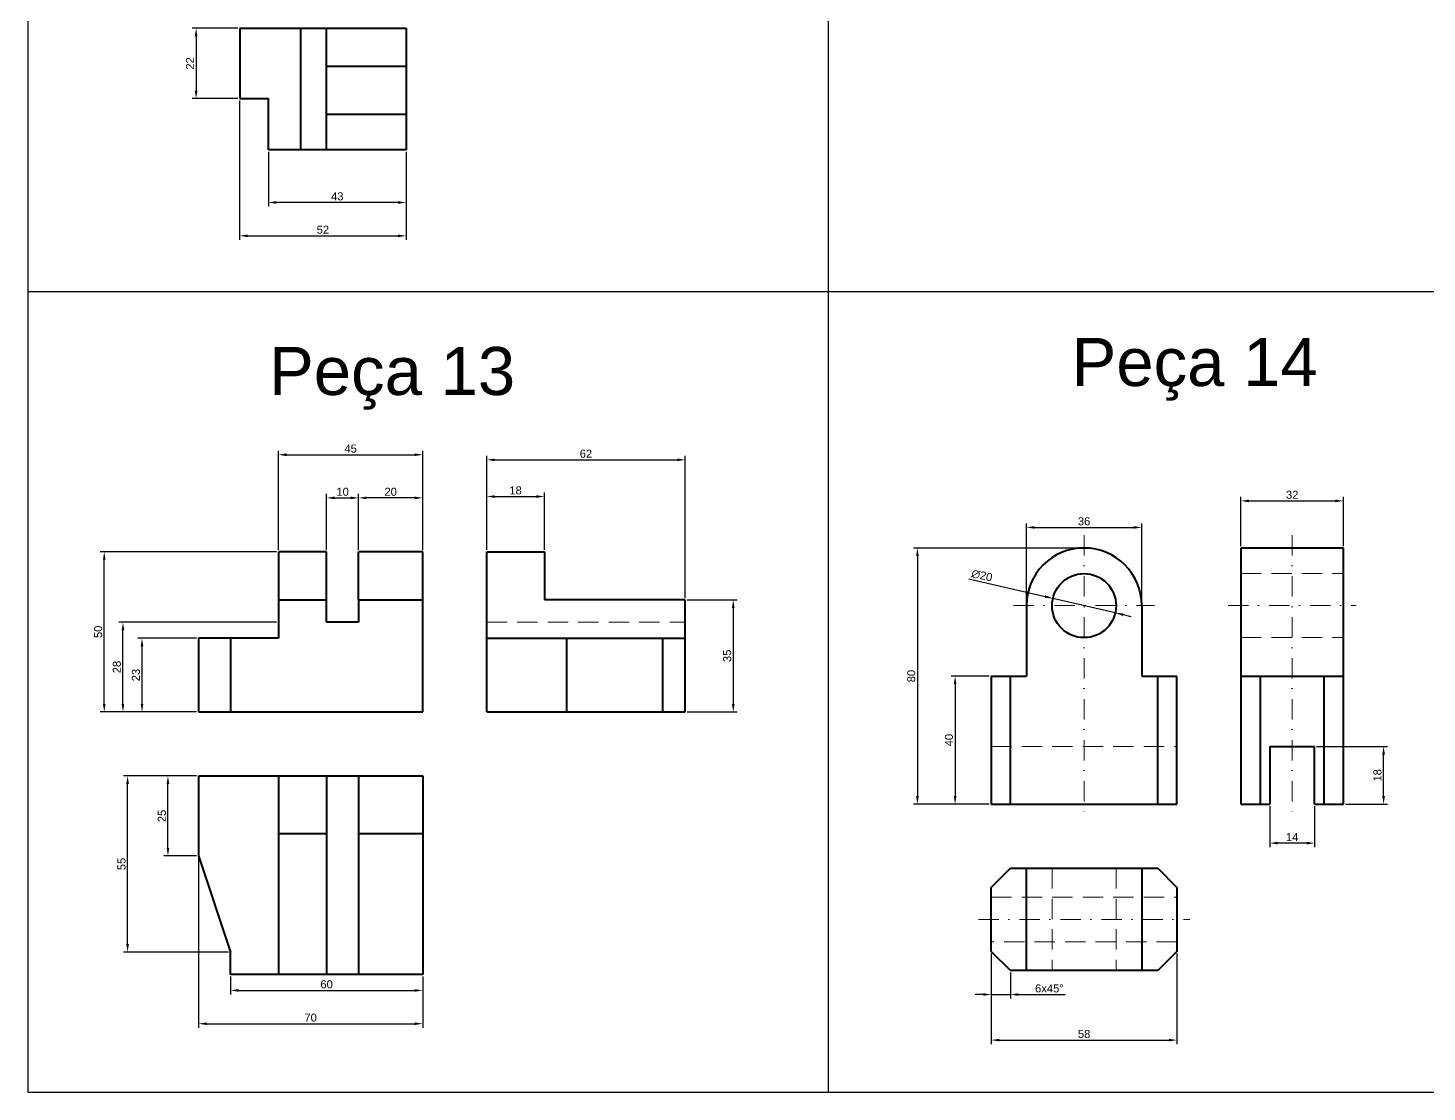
# Model space of a CAD drawing. Header units: millimetres. Extents: x 222 to 972, y 145 to 1395.
# Drawn here: x 221.8 to 658.7, y 144.8 to 477.1 of the extents above; entities that cross this region are included whole.
import ezdxf

# ---------------------------------------------------------------- set-up
doc = ezdxf.new("R2010")
doc.units = ezdxf.units.MM
doc.linetypes.add('DASHDOT2', pattern=[12.7, 6.35, -3.175, 0, -3.175])
doc.linetypes.add('DASHED2', pattern=[9.525, 6.35, -3.175])
for name, color, linetype, lineweight in [('Cotas', 6, 'Continuous', 20), ('Linha de Centro', 20, 'DASHDOT2', 20), ('Outline', 7, 'Continuous', 40)]:
    doc.layers.add(name, color=color, linetype=linetype, lineweight=lineweight)
doc.layers.add('Linha Tracejada', color=131, linetype='DASHED2', lineweight=20, plot=False)
doc.styles.get("Standard").update_dxf_attribs({"font": 'arial.ttf'})
doc.dimstyles.new('ISO-25', dxfattribs={"dimtxt": 2.5, "dimasz": 2.5, "dimexe": 1.25, "dimexo": 0.625, "dimtad": 1, "dimtxsty": 'Standard', "dimcen": 2.5, "dimadec": 0, "dimazin": 0, "dimtfac": 1, "dimtmove": 0, "dimatfit": 3, "dimfxl": 1, "dimarcsym": 0})

# ---------------------------------------------------------------- blocks, each defined once
blk = doc.blocks.new('*D284')
at = {"layer": 'Cotas', "color": 0, "lineweight": -2, "transparency": 16777216}
for p, q in [((287.27, 477.08), (273.03, 477.08)), ((274.28, 474.58), (274.28, 457.58)), ((287.27, 455.08), (273.03, 455.08))]:
    blk.add_line(p, q, dxfattribs=at)
at = {"layer": 'Cotas', "color": 0, "transparency": 16777216}
for points in [[(273.86, 474.58), (274.7, 474.58), (274.28, 477.08)], [(273.86, 457.58), (274.7, 457.58), (274.28, 455.08)]]:
    blk.add_solid(points, dxfattribs=at)
at = {"layer": 'Defpoints', "color": 0, "transparency": 16777216}
for p in [(287.89, 477.08), (274.28, 455.08), (287.89, 455.08)]:
    blk.add_point(p, dxfattribs=at)
at = {"layer": 'Cotas', "color": 0, "transparency": 16777216, "insert": (272.4, 466.08), "char_height": 2.5, "attachment_point": 5, "rotation": 90}
blk.add_mtext('22', dxfattribs=at)
blk = doc.blocks.new('*D285')
at = {"layer": 'Cotas', "color": 0, "lineweight": -2, "transparency": 16777216}
for p, q in [((296.89, 438.46), (296.89, 421.39)), ((339.89, 438.46), (339.89, 421.39)), ((337.39, 422.64), (299.39, 422.64))]:
    blk.add_line(p, q, dxfattribs=at)
at = {"layer": 'Cotas', "color": 0, "transparency": 16777216}
for points in [[(299.39, 423.06), (299.39, 422.23), (296.89, 422.64)], [(337.39, 423.06), (337.39, 422.23), (339.89, 422.64)]]:
    blk.add_solid(points, dxfattribs=at)
at = {"layer": 'Defpoints', "color": 0, "transparency": 16777216}
for p in [(296.89, 439.08), (339.89, 439.08), (296.89, 422.64)]:
    blk.add_point(p, dxfattribs=at)
at = {"layer": 'Cotas', "color": 0, "transparency": 16777216, "insert": (318.39, 424.54), "char_height": 2.5, "attachment_point": 5}
blk.add_mtext('43', dxfattribs=at)
blk = doc.blocks.new('*D303')
at = {"layer": 'Cotas', "color": 0, "lineweight": -2, "transparency": 16777216}
for p, q in [((299.42, 313.53), (244.35, 313.53)), ((245.6, 266.03), (245.6, 311.03)), ((274.42, 263.53), (244.35, 263.53))]:
    blk.add_line(p, q, dxfattribs=at)
at = {"layer": 'Cotas', "color": 0, "transparency": 16777216}
for points in [[(245.18, 311.03), (246.01, 311.03), (245.6, 313.53)], [(245.18, 266.03), (246.01, 266.03), (245.6, 263.53)]]:
    blk.add_solid(points, dxfattribs=at)
at = {"layer": 'Defpoints', "color": 0, "transparency": 16777216}
for p in [(245.6, 313.53), (300.05, 313.53), (275.05, 263.53)]:
    blk.add_point(p, dxfattribs=at)
at = {"layer": 'Cotas', "color": 0, "transparency": 16777216, "insert": (243.7, 288.53), "char_height": 2.5, "attachment_point": 5, "rotation": 90}
blk.add_mtext('50', dxfattribs=at)
blk = doc.blocks.new('*D304')
at = {"layer": 'Cotas', "color": 0, "lineweight": -2, "transparency": 16777216}
for p, q in [((274.42, 286.53), (256.14, 286.53)), ((257.39, 266.03), (257.39, 284.03)), ((274.42, 263.53), (256.14, 263.53))]:
    blk.add_line(p, q, dxfattribs=at)
at = {"layer": 'Cotas', "color": 0, "transparency": 16777216}
for points in [[(256.98, 284.03), (257.81, 284.03), (257.39, 286.53)], [(256.98, 266.03), (257.81, 266.03), (257.39, 263.53)]]:
    blk.add_solid(points, dxfattribs=at)
at = {"layer": 'Defpoints', "color": 0, "transparency": 16777216}
for p in [(257.39, 286.53), (275.05, 286.53), (275.05, 263.53)]:
    blk.add_point(p, dxfattribs=at)
at = {"layer": 'Cotas', "color": 0, "transparency": 16777216, "insert": (255.49, 275.03), "char_height": 2.5, "attachment_point": 5, "rotation": 90}
blk.add_mtext('23', dxfattribs=at)
blk = doc.blocks.new('*D182')
at = {"layer": 'Cotas', "color": 0, "lineweight": -2, "transparency": 16777216}
for p, q in [((299.42, 291.53), (250.19, 291.53)), ((251.44, 266.03), (251.44, 289.03)), ((274.42, 263.53), (250.19, 263.53))]:
    blk.add_line(p, q, dxfattribs=at)
at = {"layer": 'Cotas', "color": 0, "transparency": 16777216}
for points in [[(251.02, 289.03), (251.85, 289.03), (251.44, 291.53)], [(251.02, 266.03), (251.85, 266.03), (251.44, 263.53)]]:
    blk.add_solid(points, dxfattribs=at)
at = {"layer": 'Defpoints', "color": 0, "transparency": 16777216}
for p in [(251.44, 291.53), (300.05, 291.53), (275.05, 263.53)]:
    blk.add_point(p, dxfattribs=at)
at = {"layer": 'Cotas', "color": 0, "transparency": 16777216, "insert": (249.54, 277.53), "char_height": 2.5, "attachment_point": 5, "rotation": 90}
blk.add_mtext('28', dxfattribs=at)
blk = doc.blocks.new('*D305')
at = {"layer": 'Cotas', "color": 0, "lineweight": -2, "transparency": 16777216}
for p, q in [((315.05, 314.15), (315.05, 331.62)), ((317.55, 330.37), (322.55, 330.37)), ((325.05, 314.15), (325.05, 331.62))]:
    blk.add_line(p, q, dxfattribs=at)
at = {"layer": 'Cotas', "color": 0, "transparency": 16777216}
for points in [[(317.55, 330.79), (317.55, 329.95), (315.05, 330.37)], [(322.55, 330.79), (322.55, 329.95), (325.05, 330.37)]]:
    blk.add_solid(points, dxfattribs=at)
at = {"layer": 'Defpoints', "color": 0, "transparency": 16777216}
for p in [(325.05, 330.37), (315.05, 313.53), (325.05, 313.53)]:
    blk.add_point(p, dxfattribs=at)
at = {"layer": 'Cotas', "color": 0, "transparency": 16777216, "insert": (320.05, 332.27), "char_height": 2.5, "attachment_point": 5}
blk.add_mtext('10', dxfattribs=at)
blk = doc.blocks.new('*D306')
at = {"layer": 'Cotas', "color": 0, "lineweight": -2, "transparency": 16777216}
for p, q in [((325.05, 314.15), (325.05, 331.62)), ((342.55, 330.37), (327.55, 330.37)), ((345.05, 314.15), (345.05, 331.62))]:
    blk.add_line(p, q, dxfattribs=at)
at = {"layer": 'Cotas', "color": 0, "transparency": 16777216}
for points in [[(327.55, 330.79), (327.55, 329.95), (325.05, 330.37)], [(342.55, 330.79), (342.55, 329.95), (345.05, 330.37)]]:
    blk.add_solid(points, dxfattribs=at)
at = {"layer": 'Defpoints', "color": 0, "transparency": 16777216}
for p in [(325.05, 330.37), (325.05, 313.53), (345.05, 313.53)]:
    blk.add_point(p, dxfattribs=at)
at = {"layer": 'Cotas', "color": 0, "transparency": 16777216, "insert": (335.05, 332.27), "char_height": 2.5, "attachment_point": 5}
blk.add_mtext('20', dxfattribs=at)
blk = doc.blocks.new('*D307')
at = {"layer": 'Cotas', "color": 0, "lineweight": -2, "transparency": 16777216}
for p, q in [((274.42, 243.53), (264.24, 243.53)), ((265.49, 221.03), (265.49, 241.03)), ((274.42, 218.53), (264.24, 218.53))]:
    blk.add_line(p, q, dxfattribs=at)
at = {"layer": 'Cotas', "color": 0, "transparency": 16777216}
for points in [[(265.08, 241.03), (265.91, 241.03), (265.49, 243.53)], [(265.08, 221.03), (265.91, 221.03), (265.49, 218.53)]]:
    blk.add_solid(points, dxfattribs=at)
at = {"layer": 'Defpoints', "color": 0, "transparency": 16777216}
for p in [(265.49, 243.53), (275.05, 243.53), (275.05, 218.53)]:
    blk.add_point(p, dxfattribs=at)
at = {"layer": 'Cotas', "color": 0, "transparency": 16777216, "insert": (263.59, 231.03), "char_height": 2.5, "attachment_point": 5, "rotation": 90}
blk.add_mtext('25', dxfattribs=at)
blk = doc.blocks.new('*D308')
at = {"layer": 'Cotas', "color": 0, "lineweight": -2, "transparency": 16777216}
for p, q in [((285.05, 180.9), (285.05, 175.28)), ((345.05, 180.9), (345.05, 175.28)), ((287.55, 176.53), (342.55, 176.53))]:
    blk.add_line(p, q, dxfattribs=at)
at = {"layer": 'Cotas', "color": 0, "transparency": 16777216}
for points in [[(287.55, 176.95), (287.55, 176.12), (285.05, 176.53)], [(342.55, 176.95), (342.55, 176.12), (345.05, 176.53)]]:
    blk.add_solid(points, dxfattribs=at)
at = {"layer": 'Defpoints', "color": 0, "transparency": 16777216}
for p in [(285.05, 181.53), (345.05, 181.53), (345.05, 176.53)]:
    blk.add_point(p, dxfattribs=at)
at = {"layer": 'Cotas', "color": 0, "transparency": 16777216, "insert": (315.05, 178.43), "char_height": 2.5, "attachment_point": 5}
blk.add_mtext('60', dxfattribs=at)
blk = doc.blocks.new('*D309')
at = {"layer": 'Cotas', "color": 0, "lineweight": -2, "transparency": 16777216}
for p, q in [((533.61, 297.34), (533.61, 322.39)), ((536.11, 321.14), (567.11, 321.14)), ((569.61, 297.34), (569.61, 322.39))]:
    blk.add_line(p, q, dxfattribs=at)
at = {"layer": 'Cotas', "color": 0, "transparency": 16777216}
for points in [[(536.11, 321.56), (536.11, 320.73), (533.61, 321.14)], [(567.11, 321.56), (567.11, 320.73), (569.61, 321.14)]]:
    blk.add_solid(points, dxfattribs=at)
at = {"layer": 'Defpoints', "color": 0, "transparency": 16777216}
for p in [(569.61, 321.14), (533.61, 296.71), (569.61, 296.71)]:
    blk.add_point(p, dxfattribs=at)
at = {"layer": 'Cotas', "color": 0, "transparency": 16777216, "insert": (551.61, 323.04), "char_height": 2.5, "attachment_point": 5}
blk.add_mtext('36', dxfattribs=at)
blk = doc.blocks.new('*D170')
at = {"layer": 'Cotas', "color": 0, "lineweight": -2, "transparency": 16777216}
for p, q in [((287.89, 454.46), (287.89, 410.97)), ((339.89, 438.46), (339.89, 410.97)), ((290.39, 412.22), (337.39, 412.22))]:
    blk.add_line(p, q, dxfattribs=at)
at = {"layer": 'Cotas', "color": 0, "transparency": 16777216}
for points in [[(290.39, 412.63), (290.39, 411.8), (287.89, 412.22)], [(337.39, 412.63), (337.39, 411.8), (339.89, 412.22)]]:
    blk.add_solid(points, dxfattribs=at)
at = {"layer": 'Defpoints', "color": 0, "transparency": 16777216}
for p in [(287.89, 455.08), (339.89, 439.08), (339.89, 412.22)]:
    blk.add_point(p, dxfattribs=at)
at = {"layer": 'Cotas', "color": 0, "transparency": 16777216, "insert": (313.89, 414.12), "char_height": 2.5, "attachment_point": 5}
blk.add_mtext('52', dxfattribs=at)
blk = doc.blocks.new('*D171')
at = {"layer": 'Cotas', "color": 0, "lineweight": -2, "transparency": 16777216}
for p, q in [((300.05, 314.15), (300.05, 345.09)), ((302.55, 343.84), (342.55, 343.84)), ((345.05, 314.15), (345.05, 345.09))]:
    blk.add_line(p, q, dxfattribs=at)
at = {"layer": 'Cotas', "color": 0, "transparency": 16777216}
for points in [[(302.55, 344.26), (302.55, 343.43), (300.05, 343.84)], [(342.55, 344.26), (342.55, 343.43), (345.05, 343.84)]]:
    blk.add_solid(points, dxfattribs=at)
at = {"layer": 'Defpoints', "color": 0, "transparency": 16777216}
for p in [(345.05, 343.84), (300.05, 313.53), (345.05, 313.53)]:
    blk.add_point(p, dxfattribs=at)
at = {"layer": 'Cotas', "color": 0, "transparency": 16777216, "insert": (322.55, 345.74), "char_height": 2.5, "attachment_point": 5}
blk.add_mtext('45', dxfattribs=at)
blk = doc.blocks.new('*D228')
at = {"layer": 'Cotas', "color": 0, "lineweight": -2, "transparency": 16777216}
for p, q in [((365.05, 314.15), (365.05, 332.04)), ((367.55, 330.79), (380.55, 330.79)), ((383.05, 314.15), (383.05, 332.04))]:
    blk.add_line(p, q, dxfattribs=at)
at = {"layer": 'Cotas', "color": 0, "transparency": 16777216}
for points in [[(367.55, 331.2), (367.55, 330.37), (365.05, 330.79)], [(380.55, 331.2), (380.55, 330.37), (383.05, 330.79)]]:
    blk.add_solid(points, dxfattribs=at)
at = {"layer": 'Defpoints', "color": 0, "transparency": 16777216}
for p in [(383.05, 330.79), (365.05, 313.53), (383.05, 313.53)]:
    blk.add_point(p, dxfattribs=at)
at = {"layer": 'Cotas', "color": 0, "transparency": 16777216, "insert": (374.05, 332.69), "char_height": 2.5, "attachment_point": 5}
blk.add_mtext('18', dxfattribs=at)
blk = doc.blocks.new('*D229')
at = {"layer": 'Cotas', "color": 0, "lineweight": -2, "transparency": 16777216}
for p, q in [((365.05, 314.15), (365.05, 343.51)), ((367.55, 342.26), (424.55, 342.26)), ((427.05, 299.15), (427.05, 343.51))]:
    blk.add_line(p, q, dxfattribs=at)
at = {"layer": 'Cotas', "color": 0, "transparency": 16777216}
for points in [[(367.55, 342.68), (367.55, 341.85), (365.05, 342.26)], [(424.55, 342.68), (424.55, 341.85), (427.05, 342.26)]]:
    blk.add_solid(points, dxfattribs=at)
at = {"layer": 'Defpoints', "color": 0, "transparency": 16777216}
for p in [(427.05, 342.26), (365.05, 313.53), (427.05, 298.53)]:
    blk.add_point(p, dxfattribs=at)
at = {"layer": 'Cotas', "color": 0, "transparency": 16777216, "insert": (396.05, 344.16), "char_height": 2.5, "attachment_point": 5}
blk.add_mtext('62', dxfattribs=at)
blk = doc.blocks.new('*D230')
at = {"layer": 'Cotas', "color": 0, "lineweight": -2, "transparency": 16777216}
for p, q in [((427.67, 298.53), (443.3, 298.53)), ((442.05, 296.03), (442.05, 266.03)), ((427.67, 263.53), (443.3, 263.53))]:
    blk.add_line(p, q, dxfattribs=at)
at = {"layer": 'Cotas', "color": 0, "transparency": 16777216}
for points in [[(441.64, 296.03), (442.47, 296.03), (442.05, 298.53)], [(441.64, 266.03), (442.47, 266.03), (442.05, 263.53)]]:
    blk.add_solid(points, dxfattribs=at)
at = {"layer": 'Defpoints', "color": 0, "transparency": 16777216}
for p in [(427.05, 298.53), (427.05, 263.53), (442.05, 263.53)]:
    blk.add_point(p, dxfattribs=at)
at = {"layer": 'Cotas', "color": 0, "transparency": 16777216, "insert": (440.15, 281.03), "char_height": 2.5, "attachment_point": 5, "rotation": 90}
blk.add_mtext('35', dxfattribs=at)
blk = doc.blocks.new('*D231')
at = {"layer": 'Cotas', "color": 0, "lineweight": -2, "transparency": 16777216}
for p, q in [((274.42, 243.53), (251.65, 243.53)), ((252.9, 191.03), (252.9, 241.03)), ((284.42, 188.53), (251.65, 188.53))]:
    blk.add_line(p, q, dxfattribs=at)
at = {"layer": 'Cotas', "color": 0, "transparency": 16777216}
for points in [[(252.48, 241.03), (253.31, 241.03), (252.9, 243.53)], [(252.48, 191.03), (253.31, 191.03), (252.9, 188.53)]]:
    blk.add_solid(points, dxfattribs=at)
at = {"layer": 'Defpoints', "color": 0, "transparency": 16777216}
for p in [(252.9, 243.53), (275.05, 243.53), (285.05, 188.53)]:
    blk.add_point(p, dxfattribs=at)
at = {"layer": 'Cotas', "color": 0, "transparency": 16777216, "insert": (251, 216.03), "char_height": 2.5, "attachment_point": 5, "rotation": 90}
blk.add_mtext('55', dxfattribs=at)
blk = doc.blocks.new('*D232')
at = {"layer": 'Cotas', "color": 0, "lineweight": -2, "transparency": 16777216}
for p, q in [((275.05, 217.9), (275.05, 164.88)), ((345.05, 180.9), (345.05, 164.88)), ((277.55, 166.13), (342.55, 166.13))]:
    blk.add_line(p, q, dxfattribs=at)
at = {"layer": 'Cotas', "color": 0, "transparency": 16777216}
for points in [[(277.55, 166.55), (277.55, 165.72), (275.05, 166.13)], [(342.55, 166.55), (342.55, 165.72), (345.05, 166.13)]]:
    blk.add_solid(points, dxfattribs=at)
at = {"layer": 'Defpoints', "color": 0, "transparency": 16777216}
for p in [(275.05, 218.53), (345.05, 181.53), (345.05, 166.13)]:
    blk.add_point(p, dxfattribs=at)
at = {"layer": 'Cotas', "color": 0, "transparency": 16777216, "insert": (310.05, 168.04), "char_height": 2.5, "attachment_point": 5}
blk.add_mtext('70', dxfattribs=at)
blk = doc.blocks.new('*D233')
at = {"layer": 'Cotas', "color": 0, "lineweight": -2, "transparency": 16777216}
for p, q in [((550.99, 314.71), (498.31, 314.71)), ((499.56, 312.21), (499.56, 237.21)), ((521.99, 234.71), (498.31, 234.71))]:
    blk.add_line(p, q, dxfattribs=at)
at = {"layer": 'Cotas', "color": 0, "transparency": 16777216}
for points in [[(499.14, 312.21), (499.97, 312.21), (499.56, 314.71)], [(499.14, 237.21), (499.97, 237.21), (499.56, 234.71)]]:
    blk.add_solid(points, dxfattribs=at)
at = {"layer": 'Defpoints', "color": 0, "transparency": 16777216}
for p in [(551.61, 314.71), (499.56, 234.71), (522.61, 234.71)]:
    blk.add_point(p, dxfattribs=at)
at = {"layer": 'Cotas', "color": 0, "transparency": 16777216, "insert": (497.65, 274.71), "char_height": 2.5, "attachment_point": 5, "rotation": 90}
blk.add_mtext('80', dxfattribs=at)
blk = doc.blocks.new('*D234')
at = {"layer": 'Cotas', "color": 0, "lineweight": -2, "transparency": 16777216}
for p, q in [((521.99, 274.71), (510.08, 274.71)), ((511.33, 272.21), (511.33, 237.21)), ((521.99, 234.71), (510.08, 234.71))]:
    blk.add_line(p, q, dxfattribs=at)
at = {"layer": 'Cotas', "color": 0, "transparency": 16777216}
for points in [[(510.91, 272.21), (511.74, 272.21), (511.33, 274.71)], [(510.91, 237.21), (511.74, 237.21), (511.33, 234.71)]]:
    blk.add_solid(points, dxfattribs=at)
at = {"layer": 'Defpoints', "color": 0, "transparency": 16777216}
for p in [(522.61, 274.71), (511.33, 234.71), (522.61, 234.71)]:
    blk.add_point(p, dxfattribs=at)
at = {"layer": 'Cotas', "color": 0, "transparency": 16777216, "insert": (509.42, 254.71), "char_height": 2.5, "attachment_point": 5, "rotation": 90}
blk.add_mtext('40', dxfattribs=at)
blk = doc.blocks.new('*D235')
at = {"layer": 'Cotas', "color": 0, "lineweight": -2, "transparency": 16777216}
for p, q in [((515.58, 305.05), (539.43, 299.53)), ((561.36, 294.46), (541.87, 298.97)), ((563.79, 293.9), (566.23, 293.33))]:
    blk.add_line(p, q, dxfattribs=at)
at = {"layer": 'Cotas', "color": 0, "transparency": 16777216}
for points in [[(539.53, 299.94), (539.34, 299.12), (541.87, 298.97)], [(563.88, 294.3), (563.7, 293.49), (561.36, 294.46)]]:
    blk.add_solid(points, dxfattribs=at)
at = {"layer": 'Defpoints', "color": 0, "transparency": 16777216}
for p in [(541.87, 298.97), (561.36, 294.46)]:
    blk.add_point(p, dxfattribs=at)
at = {"layer": 'Cotas', "color": 0, "transparency": 16777216, "insert": (519.7, 306.12), "char_height": 2.5, "attachment_point": 5, "rotation": 346.9735}
blk.add_mtext('∅20', dxfattribs=at)
blk = doc.blocks.new('*D236')
at = {"layer": 'Cotas', "color": 0, "lineweight": -2, "transparency": 16777216}
for p, q in [((600.61, 315.34), (600.61, 330.67)), ((603.11, 329.42), (630.11, 329.42)), ((632.61, 315.34), (632.61, 330.67))]:
    blk.add_line(p, q, dxfattribs=at)
at = {"layer": 'Cotas', "color": 0, "transparency": 16777216}
for points in [[(603.11, 329.84), (603.11, 329.01), (600.61, 329.42)], [(630.11, 329.84), (630.11, 329.01), (632.61, 329.42)]]:
    blk.add_solid(points, dxfattribs=at)
at = {"layer": 'Defpoints', "color": 0, "transparency": 16777216}
for p in [(632.61, 329.42), (600.61, 314.71), (632.61, 314.71)]:
    blk.add_point(p, dxfattribs=at)
at = {"layer": 'Cotas', "color": 0, "transparency": 16777216, "insert": (616.61, 331.33), "char_height": 2.5, "attachment_point": 5}
blk.add_mtext('32', dxfattribs=at)
blk = doc.blocks.new('*D237')
at = {"layer": 'Cotas', "color": 0, "lineweight": -2, "transparency": 16777216}
for p, q in [((624.24, 252.71), (646.4, 252.71)), ((645.15, 237.21), (645.15, 250.21)), ((633.24, 234.71), (646.4, 234.71))]:
    blk.add_line(p, q, dxfattribs=at)
at = {"layer": 'Cotas', "color": 0, "transparency": 16777216}
for points in [[(644.74, 250.21), (645.57, 250.21), (645.15, 252.71)], [(644.74, 237.21), (645.57, 237.21), (645.15, 234.71)]]:
    blk.add_solid(points, dxfattribs=at)
at = {"layer": 'Defpoints', "color": 0, "transparency": 16777216}
for p in [(623.61, 252.71), (645.15, 252.71), (632.61, 234.71)]:
    blk.add_point(p, dxfattribs=at)
at = {"layer": 'Cotas', "color": 0, "transparency": 16777216, "insert": (643.25, 243.71), "char_height": 2.5, "attachment_point": 5, "rotation": 90}
blk.add_mtext('18', dxfattribs=at)
blk = doc.blocks.new('*D238')
at = {"layer": 'Cotas', "color": 0, "lineweight": -2, "transparency": 16777216}
for p, q in [((609.61, 234.09), (609.61, 221.3)), ((623.61, 234.09), (623.61, 221.3)), ((621.11, 222.55), (612.11, 222.55))]:
    blk.add_line(p, q, dxfattribs=at)
at = {"layer": 'Cotas', "color": 0, "transparency": 16777216}
for points in [[(612.11, 222.97), (612.11, 222.13), (609.61, 222.55)], [(621.11, 222.97), (621.11, 222.13), (623.61, 222.55)]]:
    blk.add_solid(points, dxfattribs=at)
at = {"layer": 'Defpoints', "color": 0, "transparency": 16777216}
for p in [(609.61, 234.71), (623.61, 234.71), (609.61, 222.55)]:
    blk.add_point(p, dxfattribs=at)
at = {"layer": 'Cotas', "color": 0, "transparency": 16777216, "insert": (616.61, 224.43), "char_height": 2.5, "attachment_point": 5}
blk.add_mtext('14', dxfattribs=at)
blk = doc.blocks.new('*D239')
at = {"layer": 'Cotas', "color": 0, "lineweight": -2, "transparency": 16777216}
for p, q in [((522.61, 188.09), (522.61, 159.77)), ((580.61, 188.09), (580.61, 159.77)), ((525.11, 161.02), (578.11, 161.02))]:
    blk.add_line(p, q, dxfattribs=at)
at = {"layer": 'Cotas', "color": 0, "transparency": 16777216}
for points in [[(525.11, 161.43), (525.11, 160.6), (522.61, 161.02)], [(578.11, 161.43), (578.11, 160.6), (580.61, 161.02)]]:
    blk.add_solid(points, dxfattribs=at)
at = {"layer": 'Defpoints', "color": 0, "transparency": 16777216}
for p in [(522.61, 188.71), (580.61, 188.71), (580.61, 161.02)]:
    blk.add_point(p, dxfattribs=at)
at = {"layer": 'Cotas', "color": 0, "transparency": 16777216, "insert": (551.61, 162.92), "char_height": 2.5, "attachment_point": 5}
blk.add_mtext('58', dxfattribs=at)
blk = doc.blocks.new('*D240')
at = {"layer": 'Cotas', "color": 0, "lineweight": -2, "transparency": 16777216}
for p, q in [((522.61, 182.09), (522.61, 174)), ((528.61, 182.09), (528.61, 174)), ((520.11, 175.25), (517.61, 175.25)), ((522.61, 175.25), (528.61, 175.25)), ((531.11, 175.25), (545.73, 175.25))]:
    blk.add_line(p, q, dxfattribs=at)
at = {"layer": 'Cotas', "color": 0, "transparency": 16777216}
for points in [[(520.11, 175.66), (520.11, 174.83), (522.61, 175.25)], [(531.11, 175.66), (531.11, 174.83), (528.61, 175.25)]]:
    blk.add_solid(points, dxfattribs=at)
at = {"layer": 'Defpoints', "color": 0, "transparency": 16777216}
for p in [(522.61, 182.71), (528.61, 182.71), (522.61, 175.25)]:
    blk.add_point(p, dxfattribs=at)
at = {"layer": 'Cotas', "color": 0, "transparency": 16777216, "insert": (540.8, 177.15), "char_height": 2.5, "width": 1.6508, "attachment_point": 5}
blk.add_mtext('6x45°', dxfattribs=at)

msp = doc.modelspace()

# ---------------------------------------------------------------- linework, layer by layer
for p, q in [((221.78, 644.801), (221.78, 394.801)), ((471.78, 394.801), (471.78, 644.801)), ((221.78, 394.801), (471.78, 394.801)), ((221.78, 394.801), (221.78, 144.801)), ((471.78, 394.801), (721.78, 394.801)), ((471.78, 144.801), (471.78, 394.801)), ((221.78, 144.801), (471.78, 144.801)), ((471.78, 144.801), (721.78, 144.801))]:
    msp.add_line(p, q)
at = {"layer": 'Linha de Centro'}
for p, q in [((551.612, 318.713), (551.612, 230.713)), ((616.612, 318.713), (616.612, 230.713)), ((529.612, 296.713), (573.612, 296.713)), ((596.612, 296.713), (636.612, 296.713)), ((518.612, 198.713), (584.612, 198.713))]:
    msp.add_line(p, q, dxfattribs=at)
at = {"layer": 'Linha Tracejada'}
for p, q in [((600.612, 306.713), (632.612, 306.713)), ((365.047, 291.527), (427.047, 291.527)), ((600.612, 286.713), (632.612, 286.713)), ((522.612, 252.713), (580.612, 252.713)), ((541.612, 214.713), (541.612, 182.713)), ((561.612, 214.713), (561.612, 182.713)), ((522.612, 205.713), (580.612, 205.713)), ((580.612, 191.713), (522.612, 191.713))]:
    msp.add_line(p, q, dxfattribs=at)
at = {"layer": 'Outline'}
for p, q in [((287.893, 477.084), (339.893, 477.084)), ((287.893, 477.084), (287.893, 455.084)), ((306.893, 477.084), (306.893, 439.084)), ((314.893, 477.084), (314.893, 439.084)), ((339.893, 477.084), (339.893, 439.084)), ((339.893, 465.084), (314.893, 465.084)), ((287.893, 455.084), (296.893, 455.084)), ((296.893, 439.084), (296.893, 455.084)), ((339.893, 450.084), (314.893, 450.084)), ((339.893, 439.084), (296.893, 439.084)), ((632.612, 314.713), (600.612, 314.713)), ((600.612, 314.713), (600.612, 234.713)), ((632.612, 234.713), (632.612, 314.713)), ((315.047, 313.527), (300.047, 313.527)), ((300.047, 313.527), (300.047, 286.527)), ((315.047, 298.527), (315.047, 313.527)), ((325.047, 298.527), (325.047, 313.527)), ((345.047, 313.527), (325.047, 313.527)), ((345.047, 263.527), (345.047, 313.527)), ((365.047, 263.527), (365.047, 313.527)), ((365.047, 313.527), (383.047, 313.527)), ((383.047, 313.527), (383.047, 298.527)), ((300.047, 298.527), (315.047, 298.527)), ((315.047, 291.527), (315.047, 298.527)), ((325.047, 298.527), (345.047, 298.527)), ((325.047, 298.527), (325.047, 291.527)), ((389.655, 298.527), (383.047, 298.527)), ((427.047, 298.527), (389.655, 298.527)), ((427.047, 263.527), (427.047, 298.527)), ((533.612, 296.713), (533.612, 274.713)), ((569.612, 296.713), (569.612, 274.713)), ((325.047, 291.527), (315.047, 291.527)), ((300.047, 286.527), (275.047, 286.527)), ((275.047, 286.527), (275.047, 263.527)), ((285.047, 286.527), (285.047, 263.527)), ((365.047, 286.527), (427.047, 286.527)), ((390.047, 263.527), (390.047, 286.527)), ((420.047, 263.527), (420.047, 286.527)), ((522.612, 274.713), (533.612, 274.713)), ((522.612, 274.713), (522.612, 234.713)), ((528.612, 234.713), (528.612, 274.713)), ((569.612, 274.713), (580.612, 274.713)), ((574.612, 234.713), (574.612, 274.713)), ((580.612, 234.713), (580.612, 274.713)), ((600.612, 274.713), (632.612, 274.713)), ((606.612, 274.713), (606.612, 234.713)), ((626.612, 234.713), (626.612, 274.713)), ((275.047, 263.527), (345.047, 263.527)), ((365.047, 263.527), (427.047, 263.527)), ((609.612, 252.713), (623.612, 252.713)), ((609.612, 252.713), (609.612, 234.713)), ((623.612, 234.713), (623.612, 252.713)), ((275.047, 243.527), (345.047, 243.527)), ((275.047, 243.527), (275.047, 218.527)), ((300.047, 243.527), (300.047, 225.527)), ((315.047, 243.527), (315.047, 181.527)), ((325.047, 243.527), (325.047, 181.527)), ((345.047, 243.527), (345.047, 181.527)), ((522.612, 234.713), (580.612, 234.713)), ((600.612, 234.713), (609.612, 234.713)), ((623.612, 234.713), (632.612, 234.713)), ((300.047, 225.527), (315.047, 225.527)), ((300.047, 225.527), (300.047, 181.527)), ((325.047, 225.527), (345.047, 225.527)), ((275.047, 218.527), (285.047, 188.527)), ((522.612, 208.713), (528.612, 214.713)), ((528.612, 214.713), (574.612, 214.713)), ((533.612, 182.713), (533.612, 214.713)), ((569.612, 214.713), (569.612, 182.713)), ((574.612, 214.713), (580.612, 208.713)), ((522.612, 188.713), (522.612, 208.713)), ((580.612, 208.713), (580.612, 188.713)), ((285.047, 181.527), (285.047, 188.527)), ((522.612, 188.713), (528.612, 182.713)), ((580.612, 188.713), (574.612, 182.713)), ((345.047, 181.527), (285.047, 181.527)), ((574.612, 182.713), (528.612, 182.713))]:
    msp.add_line(p, q, dxfattribs=at)
msp.add_circle((551.612, 296.713), 10, dxfattribs=at)
msp.add_arc((551.612, 296.713), 18, 0, 180, dxfattribs=at)

# ---------------------------------------------------------------- texts
at = {"layer": 'Outline', "char_height": 15, "attachment_point": 1}
for s, insert in [('Peça 14', (547.698, 380.306)), ('Peça 13', (297.057, 377.508))]:
    msp.add_mtext_dynamic_manual_height_columns(s, width=109.36013, gutter_width=12.5, heights=[0], dxfattribs=dict(at, insert=insert))

# ---------------------------------------------------------------- dimensions: what is measured, and where the dimension line sits
at = {"layer": 'Cotas'}
for base, p1, p2, picture, middle in [((274.28, 455.084), (287.893, 477.084), (287.893, 455.084), '*D284', (272.4, 466.084)), ((499.555, 234.713), (551.612, 314.713), (522.612, 234.713), '*D233', (497.654, 274.713)), ((442.053, 263.527), (427.047, 298.527), (427.047, 263.527), '*D230', (440.151, 281.027)), ((511.326, 234.713), (522.612, 274.713), (522.612, 234.713), '*D234', (509.425, 254.713)), ((645.154, 252.713), (632.612, 234.713), (623.612, 252.713), '*D237', (643.253, 243.713)), ((252.896, 243.527), (285.047, 188.527), (275.047, 243.527), '*D231', (251, 216.027)), ((265.494, 243.527), (275.047, 218.527), (275.047, 243.527), '*D307', (263.593, 231.027))]:
    dim = msp.add_linear_dim(base=base, p1=p1, p2=p2, angle=90, dimstyle='ISO-25', dxfattribs=at)
    dim.commit()
    dim.dimension.update_dxf_attribs({"geometry": picture, "text_midpoint": middle})
for base, p1, p2, picture, middle in [((339.893, 412.216), (287.893, 455.084), (339.893, 439.084), '*D170', (313.893, 414.117)), ((296.893, 422.643), (339.893, 439.084), (296.893, 439.084), '*D285', (318.393, 424.545)), ((345.047, 343.842), (300.047, 313.527), (345.047, 313.527), '*D171', (322.547, 345.738)), ((427.047, 342.263), (365.047, 313.527), (427.047, 298.527), '*D229', (396.047, 344.165)), ((325.047, 330.369), (315.047, 313.527), (325.047, 313.527), '*D305', (320.047, 332.271)), ((325.047, 330.369), (345.047, 313.527), (325.047, 313.527), '*D306', (335.047, 332.271)), ((383.047, 330.788), (365.047, 313.527), (383.047, 313.527), '*D228', (374.047, 332.689)), ((632.612, 329.425), (600.612, 314.713), (632.612, 314.713), '*D236', (616.612, 331.327)), ((569.612, 321.142), (533.612, 296.713), (569.612, 296.713), '*D309', (551.612, 323.044)), ((609.612, 222.549), (623.612, 234.713), (609.612, 234.713), '*D238', (616.612, 224.429)), ((345.047, 166.135), (275.047, 218.527), (345.047, 181.527), '*D232', (310.047, 168.036)), ((580.612, 161.017), (522.612, 188.713), (580.612, 188.713), '*D239', (551.612, 162.919)), ((345.047, 176.533), (285.047, 181.527), (345.047, 181.527), '*D308', (315.047, 178.435))]:
    dim = msp.add_linear_dim(base=base, p1=p1, p2=p2, dimstyle='ISO-25', dxfattribs=at)
    dim.commit()
    dim.dimension.update_dxf_attribs({"geometry": picture, "text_midpoint": middle})
for base, p2, picture, middle in [((245.598, 313.527), (300.047, 313.527), '*D303', (245.598, 288.527)), ((251.437, 291.527), (300.047, 291.527), '*D182', (251.437, 277.527)), ((257.393, 286.527), (275.047, 286.527), '*D304', (257.393, 275.027))]:
    dim = msp.add_linear_dim(base=base, p1=(275.047, 263.527), p2=p2, angle=90, dimstyle='ISO-25', dxfattribs=at)
    dim.commit()
    dim.dimension.update_dxf_attribs({"geometry": picture, "text_midpoint": middle, "dimtype": 160})
dim = msp.add_diameter_dim_2p(p1=(561.355, 294.459), p2=(541.87, 298.967), dimstyle='ISO-25', dxfattribs=at)
dim.commit()
dim.dimension.update_dxf_attribs({"geometry": '*D235', "text_midpoint": (519.254, 304.199), "dimtype": 163})
dim = msp.add_linear_dim(base=(522.612, 175.247), p1=(528.612, 182.713), p2=(522.612, 182.713), text='<>x45°', dimstyle='ISO-25', dxfattribs=at)
dim.commit()
dim.dimension.update_dxf_attribs({"geometry": '*D240', "text_midpoint": (540.8, 175.247), "dimtype": 160})

doc.saveas('drawing.dxf')
